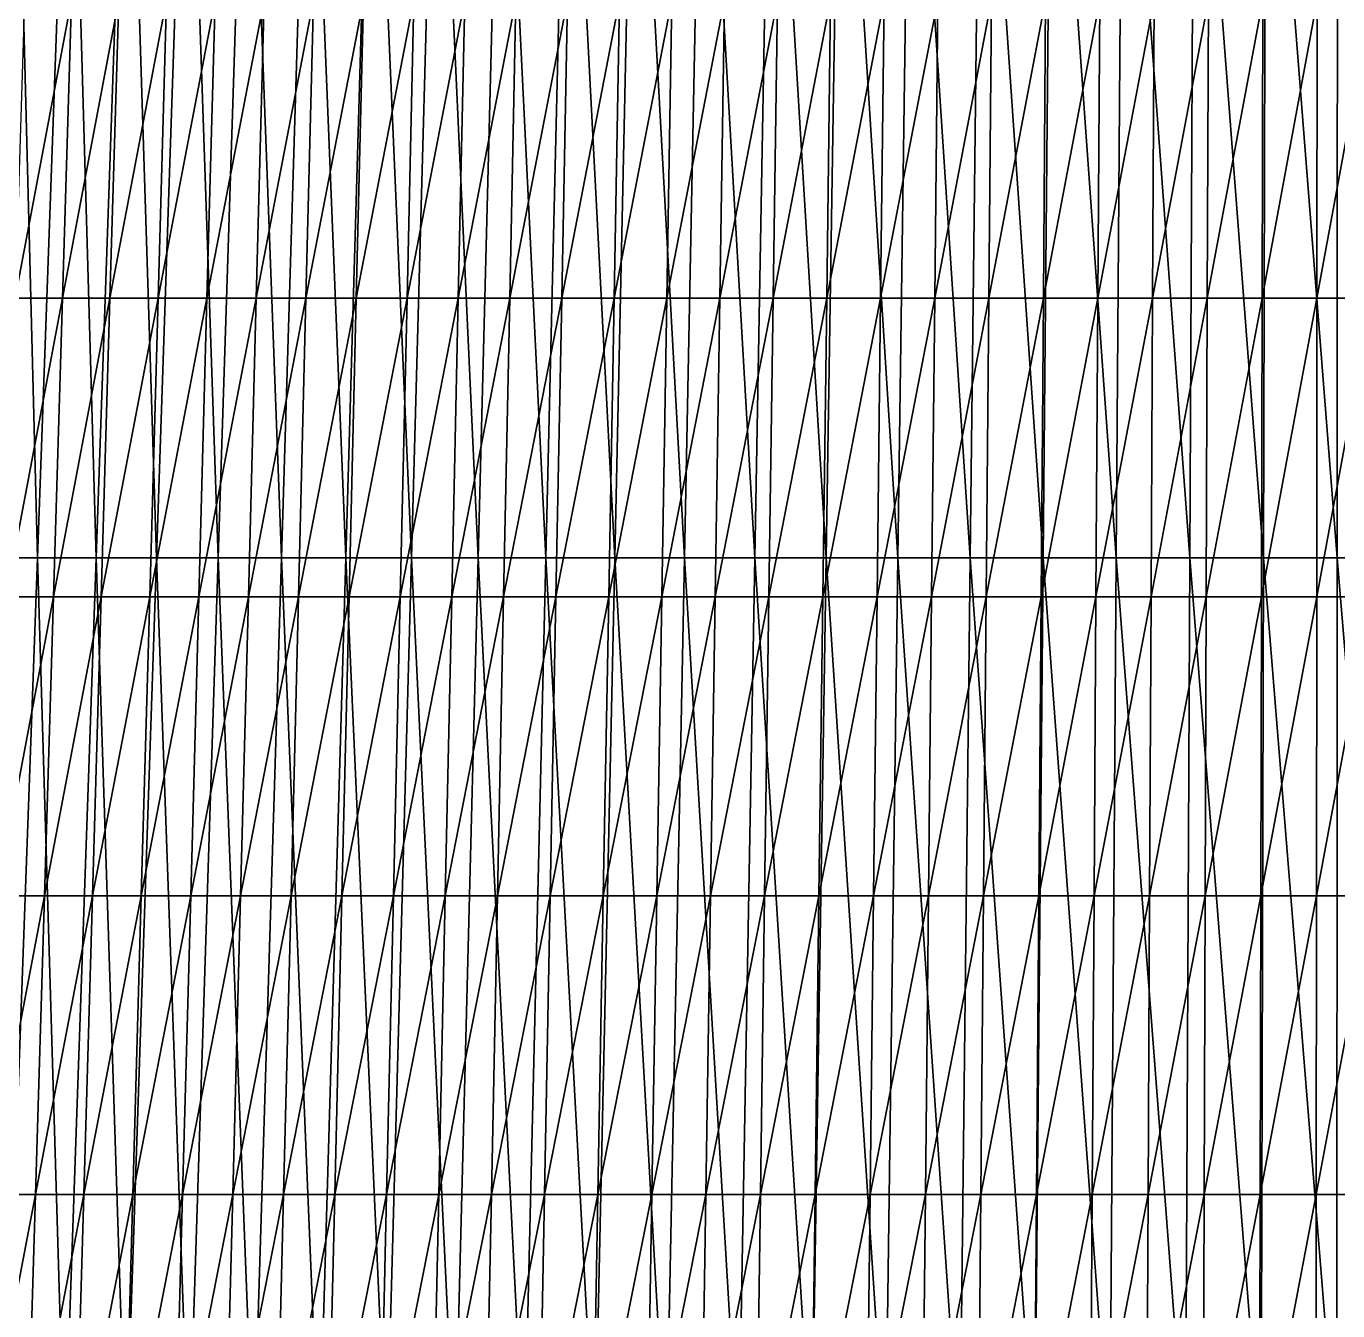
# Model space of a CAD drawing. Extents: x -53 to 3.8, y 0 to 88.2.
# Drawn here: x -37.31 to -24.65, y 19.07 to 31.48 of the extents above; entities that cross this region are included whole.
import ezdxf

# ---------------------------------------------------------------- set-up
doc = ezdxf.new("R2010")
doc.units = 0

msp = doc.modelspace()

# ---------------------------------------------------------------- linework, layer by layer
for points in [[(-37.4287, 35.1245, 22.2364), (-37.2033, 26.3434, 24.2003), (-37.7559, 26.3434, 23.753)], [(-36.8857, 35.1245, 22.6636), (-37.2033, 26.3434, 24.2003), (-37.4287, 35.1245, 22.2364)], [(-36.8857, 35.1245, 22.6636), (-36.6353, 26.3434, 24.6283), (-37.2033, 26.3434, 24.2003)], [(-36.3284, 35.1245, 23.0722), (-36.6353, 26.3434, 24.6283), (-36.8857, 35.1245, 22.6636)], [(-36.3284, 35.1245, 23.0722), (-36.0528, 26.3434, 25.0364), (-36.6353, 26.3434, 24.6283)], [(-35.7574, 35.1245, 23.4617), (-36.0528, 26.3434, 25.0364), (-36.3284, 35.1245, 23.0722)], [(-36.0528, 26.3434, 25.0364), (-35.7574, 35.1245, 23.4617), (-35.4565, 26.3434, 25.4241)], [(-35.4565, 26.3434, 25.4241), (-35.7574, 35.1245, 23.4617), (-35.1735, 35.1245, 23.8317)], [(-35.4565, 26.3434, 25.4241), (-35.1735, 35.1245, 23.8317), (-34.847, 26.3434, 25.7911)], [(-34.847, 26.3434, 25.7911), (-35.1735, 35.1245, 23.8317), (-34.5773, 35.1245, 24.1817)], [(-34.5773, 35.1245, 24.1817), (-34.2252, 26.3434, 26.1368), (-34.847, 26.3434, 25.7911)], [(-33.9695, 35.1245, 24.5113), (-34.2252, 26.3434, 26.1368), (-34.5773, 35.1245, 24.1817)], [(-33.9695, 35.1245, 24.5113), (-33.5917, 26.3434, 26.4607), (-34.2252, 26.3434, 26.1368)], [(-33.3507, 35.1245, 24.8202), (-33.5917, 26.3434, 26.4607), (-33.9695, 35.1245, 24.5113)], [(-33.3507, 35.1245, 24.8202), (-32.9472, 26.3434, 26.7624), (-33.5917, 26.3434, 26.4607)], [(-32.7218, 35.1245, 25.1077), (-32.9472, 26.3434, 26.7624), (-33.3507, 35.1245, 24.8202)], [(-32.9472, 26.3434, 26.7624), (-32.7218, 35.1245, 25.1077), (-32.2925, 26.3434, 27.0415)], [(-32.2925, 26.3434, 27.0415), (-32.7218, 35.1245, 25.1077), (-32.0833, 35.1245, 25.3736)], [(-32.2925, 26.3434, 27.0415), (-32.0833, 35.1245, 25.3736), (-31.6284, 26.3434, 27.2973)], [(-31.6284, 26.3434, 27.2973), (-32.0833, 35.1245, 25.3736), (-31.4359, 35.1245, 25.6174)], [(-31.6284, 26.3434, 27.2973), (-31.4359, 35.1245, 25.6174), (-30.9555, 26.3434, 27.5297)], [(-30.9555, 26.3434, 27.5297), (-31.4359, 35.1245, 25.6174), (-30.7805, 35.1245, 25.8388)], [(-30.7805, 35.1245, 25.8388), (-30.2749, 26.3434, 27.7384), (-30.9555, 26.3434, 27.5297)], [(-30.1178, 35.1245, 26.0376), (-30.2749, 26.3434, 27.7384), (-30.7805, 35.1245, 25.8388)], [(-30.1178, 35.1245, 26.0376), (-29.5874, 26.3434, 27.9232), (-30.2749, 26.3434, 27.7384)], [(-29.4486, 35.1245, 26.2136), (-29.5874, 26.3434, 27.9232), (-30.1178, 35.1245, 26.0376)], [(-29.5874, 26.3434, 27.9232), (-29.4486, 35.1245, 26.2136), (-28.8938, 26.3434, 28.084)], [(-28.8938, 26.3434, 28.084), (-29.4486, 35.1245, 26.2136), (-28.7738, 35.1245, 26.3668)], [(-28.8938, 26.3434, 28.084), (-28.7738, 35.1245, 26.3668), (-28.1951, 26.3434, 28.2207)], [(-28.1951, 26.3434, 28.2207), (-28.7738, 35.1245, 26.3668), (-28.0941, 35.1245, 26.4969)], [(-28.1951, 26.3434, 28.2207), (-28.0941, 35.1245, 26.4969), (-27.492, 26.3434, 28.333)], [(-27.492, 26.3434, 28.333), (-28.0941, 35.1245, 26.4969), (-27.4104, 35.1245, 26.6038)], [(-27.4104, 35.1245, 26.6038), (-26.7854, 26.3434, 28.4208), (-27.492, 26.3434, 28.333)], [(-26.7234, 35.1245, 26.6873), (-26.7854, 26.3434, 28.4208), (-27.4104, 35.1245, 26.6038)], [(-26.7234, 35.1245, 26.6873), (-26.0761, 26.3434, 28.4839), (-26.7854, 26.3434, 28.4208)], [(-26.0339, 35.1245, 26.7474), (-26.0761, 26.3434, 28.4839), (-26.7234, 35.1245, 26.6873)], [(-26.0339, 35.1245, 26.7474), (-25.365, 26.3434, 28.5222), (-26.0761, 26.3434, 28.4839)], [(-25.3428, 35.1245, 26.7838), (-25.365, 26.3434, 28.5222), (-26.0339, 35.1245, 26.7474)], [(-25.365, 26.3434, 28.5222), (-25.3428, 35.1245, 26.7838), (-24.6531, 26.3434, 28.5354)], [(-24.6531, 26.3434, 28.5354), (-25.3428, 35.1245, 26.7838), (-24.6508, 35.1245, 26.7963)], [(-24.6531, 26.3434, 28.5354), (-24.6508, 35.1245, 26.7963), (-23.9412, 26.3434, 28.5236)], [(-23.9412, 26.3434, 28.5236), (-24.6508, 35.1245, 26.7963), (-23.9588, 35.1245, 26.785)], [(-37.416, 28.8515, 28.4164), (-36.875, 31.7367, 28.1599), (-37.3265, 31.7367, 27.891)], [(-36.9619, 28.8515, 28.6887), (-36.875, 31.7367, 28.1599), (-37.416, 28.8515, 28.4164)], [(-36.9619, 28.8515, 28.6887), (-36.4179, 31.7367, 28.4192), (-36.875, 31.7367, 28.1599)], [(-36.5021, 28.8515, 28.9512), (-36.4179, 31.7367, 28.4192), (-36.9619, 28.8515, 28.6887)], [(-35.9553, 31.7367, 28.6685), (-36.5021, 28.8515, 28.9512), (-36.0367, 28.8515, 29.2037)], [(-36.4179, 31.7367, 28.4192), (-36.5021, 28.8515, 28.9512), (-35.9553, 31.7367, 28.6685)], [(-35.4875, 31.7367, 28.908), (-36.0367, 28.8515, 29.2037), (-35.566, 28.8515, 29.4462)], [(-35.9553, 31.7367, 28.6685), (-36.0367, 28.8515, 29.2037), (-35.4875, 31.7367, 28.908)], [(-35.566, 28.8515, 29.4462), (-35.0146, 31.7367, 29.1373), (-35.4875, 31.7367, 28.908)], [(-35.0901, 28.8515, 29.6785), (-35.0146, 31.7367, 29.1373), (-35.566, 28.8515, 29.4462)], [(-35.0901, 28.8515, 29.6785), (-34.537, 31.7367, 29.3566), (-35.0146, 31.7367, 29.1373)], [(-34.6093, 28.8515, 29.9005), (-34.537, 31.7367, 29.3566), (-35.0901, 28.8515, 29.6785)], [(-34.0547, 31.7367, 29.5655), (-34.6093, 28.8515, 29.9005), (-34.1239, 28.8515, 30.1121)], [(-34.537, 31.7367, 29.3566), (-34.6093, 28.8515, 29.9005), (-34.0547, 31.7367, 29.5655)], [(-33.568, 31.7367, 29.7641), (-34.1239, 28.8515, 30.1121), (-33.634, 28.8515, 30.3132)], [(-34.0547, 31.7367, 29.5655), (-34.1239, 28.8515, 30.1121), (-33.568, 31.7367, 29.7641)], [(-33.634, 28.8515, 30.3132), (-33.0772, 31.7367, 29.9522), (-33.568, 31.7367, 29.7641)], [(-33.1398, 28.8515, 30.5037), (-33.0772, 31.7367, 29.9522), (-33.634, 28.8515, 30.3132)], [(-33.1398, 28.8515, 30.5037), (-32.5824, 31.7367, 30.1296), (-33.0772, 31.7367, 29.9522)], [(-32.6417, 28.8515, 30.6835), (-32.5824, 31.7367, 30.1296), (-33.1398, 28.8515, 30.5037)], [(-32.084, 31.7367, 30.2964), (-32.6417, 28.8515, 30.6835), (-32.1397, 28.8515, 30.8524)], [(-32.5824, 31.7367, 30.1296), (-32.6417, 28.8515, 30.6835), (-32.084, 31.7367, 30.2964)], [(-31.582, 31.7367, 30.4523), (-32.1397, 28.8515, 30.8524), (-31.6342, 28.8515, 31.0103)], [(-32.084, 31.7367, 30.2964), (-32.1397, 28.8515, 30.8524), (-31.582, 31.7367, 30.4523)], [(-31.6342, 28.8515, 31.0103), (-31.0767, 31.7367, 30.5973), (-31.582, 31.7367, 30.4523)], [(-31.1253, 28.8515, 31.1572), (-31.0767, 31.7367, 30.5973), (-31.6342, 28.8515, 31.0103)], [(-31.1253, 28.8515, 31.1572), (-30.5683, 31.7367, 30.7312), (-31.0767, 31.7367, 30.5973)], [(-30.6133, 28.8515, 31.2929), (-30.5683, 31.7367, 30.7312), (-31.1253, 28.8515, 31.1572)], [(-30.0571, 31.7367, 30.854), (-30.6133, 28.8515, 31.2929), (-30.0984, 28.8515, 31.4173)], [(-30.5683, 31.7367, 30.7312), (-30.6133, 28.8515, 31.2929), (-30.0571, 31.7367, 30.854)], [(-29.5433, 31.7367, 30.9656), (-30.0984, 28.8515, 31.4173), (-29.5809, 28.8515, 31.5303)], [(-30.0571, 31.7367, 30.854), (-30.0984, 28.8515, 31.4173), (-29.5433, 31.7367, 30.9656)], [(-29.5809, 28.8515, 31.5303), (-29.0272, 31.7367, 31.066), (-29.5433, 31.7367, 30.9656)], [(-29.061, 28.8515, 31.632), (-29.0272, 31.7367, 31.066), (-29.5809, 28.8515, 31.5303)], [(-29.061, 28.8515, 31.632), (-28.5091, 31.7367, 31.1551), (-29.0272, 31.7367, 31.066)], [(-28.539, 28.8515, 31.7224), (-28.5091, 31.7367, 31.1551), (-29.061, 28.8515, 31.632)], [(-27.9891, 31.7367, 31.2331), (-28.539, 28.8515, 31.7224), (-28.0152, 28.8515, 31.8013)], [(-28.5091, 31.7367, 31.1551), (-28.539, 28.8515, 31.7224), (-27.9891, 31.7367, 31.2331)], [(-27.4676, 31.7367, 31.2998), (-28.0152, 28.8515, 31.8013), (-27.4898, 28.8515, 31.8689)], [(-27.9891, 31.7367, 31.2331), (-28.0152, 28.8515, 31.8013), (-27.4676, 31.7367, 31.2998)], [(-27.4898, 28.8515, 31.8689), (-26.9448, 31.7367, 31.3553), (-27.4676, 31.7367, 31.2998)], [(-26.963, 28.8515, 31.9252), (-26.9448, 31.7367, 31.3553), (-27.4898, 28.8515, 31.8689)], [(-26.963, 28.8515, 31.9252), (-26.4208, 31.7367, 31.3996), (-26.9448, 31.7367, 31.3553)], [(-26.4352, 28.8515, 31.97), (-26.4208, 31.7367, 31.3996), (-26.963, 28.8515, 31.9252)], [(-26.4352, 28.8515, 31.97), (-25.896, 31.7367, 31.4326), (-26.4208, 31.7367, 31.3996)], [(-25.9065, 28.8515, 32.0035), (-25.896, 31.7367, 31.4326), (-26.4352, 28.8515, 31.97)], [(-25.9065, 28.8515, 32.0035), (-25.3707, 31.7367, 31.4543), (-25.896, 31.7367, 31.4326)], [(-25.3771, 28.8515, 32.0255), (-25.3707, 31.7367, 31.4543), (-25.9065, 28.8515, 32.0035)], [(-25.3771, 28.8515, 32.0255), (-24.845, 31.7367, 31.4648), (-25.3707, 31.7367, 31.4543)], [(-24.8475, 28.8515, 32.0362), (-24.845, 31.7367, 31.4648), (-25.3771, 28.8515, 32.0255)], [(-24.8475, 28.8515, 32.0362), (-24.3192, 31.7367, 31.464), (-24.845, 31.7367, 31.4648)], [(-24.3177, 28.8515, 32.0354), (-24.3192, 31.7367, 31.464), (-24.8475, 28.8515, 32.0362)], [(-37.5055, 25.9664, 28.9419), (-36.9619, 28.8515, 28.6887), (-37.416, 28.8515, 28.4164)], [(-37.0488, 25.9664, 29.2175), (-36.9619, 28.8515, 28.6887), (-37.5055, 25.9664, 28.9419)], [(-37.0488, 25.9664, 29.2175), (-36.5021, 28.8515, 28.9512), (-36.9619, 28.8515, 28.6887)], [(-36.5863, 25.9664, 29.4832), (-36.5021, 28.8515, 28.9512), (-37.0488, 25.9664, 29.2175)], [(-36.0367, 28.8515, 29.2037), (-36.5863, 25.9664, 29.4832), (-36.1181, 25.9664, 29.7389)], [(-36.5021, 28.8515, 28.9512), (-36.5863, 25.9664, 29.4832), (-36.0367, 28.8515, 29.2037)], [(-35.566, 28.8515, 29.4462), (-36.1181, 25.9664, 29.7389), (-35.6444, 25.9664, 29.9844)], [(-36.0367, 28.8515, 29.2037), (-36.1181, 25.9664, 29.7389), (-35.566, 28.8515, 29.4462)], [(-35.6444, 25.9664, 29.9844), (-35.0901, 28.8515, 29.6785), (-35.566, 28.8515, 29.4462)], [(-35.1655, 25.9664, 30.2196), (-35.0901, 28.8515, 29.6785), (-35.6444, 25.9664, 29.9844)], [(-35.1655, 25.9664, 30.2196), (-34.6093, 28.8515, 29.9005), (-35.0901, 28.8515, 29.6785)], [(-34.6817, 25.9664, 30.4444), (-34.6093, 28.8515, 29.9005), (-35.1655, 25.9664, 30.2196)], [(-34.1239, 28.8515, 30.1121), (-34.6817, 25.9664, 30.4444), (-34.1931, 25.9664, 30.6587)], [(-34.6093, 28.8515, 29.9005), (-34.6817, 25.9664, 30.4444), (-34.1239, 28.8515, 30.1121)], [(-33.634, 28.8515, 30.3132), (-34.1931, 25.9664, 30.6587), (-33.6999, 25.9664, 30.8624)], [(-34.1239, 28.8515, 30.1121), (-34.1931, 25.9664, 30.6587), (-33.634, 28.8515, 30.3132)], [(-33.6999, 25.9664, 30.8624), (-33.1398, 28.8515, 30.5037), (-33.634, 28.8515, 30.3132)], [(-33.2024, 25.9664, 31.0553), (-33.1398, 28.8515, 30.5037), (-33.6999, 25.9664, 30.8624)], [(-33.2024, 25.9664, 31.0553), (-32.6417, 28.8515, 30.6835), (-33.1398, 28.8515, 30.5037)], [(-32.7009, 25.9664, 31.2374), (-32.6417, 28.8515, 30.6835), (-33.2024, 25.9664, 31.0553)], [(-32.1397, 28.8515, 30.8524), (-32.7009, 25.9664, 31.2374), (-32.1955, 25.9664, 31.4084)], [(-32.6417, 28.8515, 30.6835), (-32.7009, 25.9664, 31.2374), (-32.1397, 28.8515, 30.8524)], [(-31.6342, 28.8515, 31.0103), (-32.1955, 25.9664, 31.4084), (-31.6864, 25.9664, 31.5684)], [(-32.1397, 28.8515, 30.8524), (-32.1955, 25.9664, 31.4084), (-31.6342, 28.8515, 31.0103)], [(-31.6864, 25.9664, 31.5684), (-31.1253, 28.8515, 31.1572), (-31.6342, 28.8515, 31.0103)], [(-31.1739, 25.9664, 31.7171), (-31.1253, 28.8515, 31.1572), (-31.6864, 25.9664, 31.5684)], [(-31.1739, 25.9664, 31.7171), (-30.6133, 28.8515, 31.2929), (-31.1253, 28.8515, 31.1572)], [(-30.6583, 25.9664, 31.8546), (-30.6133, 28.8515, 31.2929), (-31.1739, 25.9664, 31.7171)], [(-30.0984, 28.8515, 31.4173), (-30.6583, 25.9664, 31.8546), (-30.1397, 25.9664, 31.9806)], [(-30.6133, 28.8515, 31.2929), (-30.6583, 25.9664, 31.8546), (-30.0984, 28.8515, 31.4173)], [(-29.5809, 28.8515, 31.5303), (-30.1397, 25.9664, 31.9806), (-29.6184, 25.9664, 32.0951)], [(-30.0984, 28.8515, 31.4173), (-30.1397, 25.9664, 31.9806), (-29.5809, 28.8515, 31.5303)], [(-29.6184, 25.9664, 32.0951), (-29.061, 28.8515, 31.632), (-29.5809, 28.8515, 31.5303)], [(-29.0948, 25.9664, 32.1981), (-29.061, 28.8515, 31.632), (-29.6184, 25.9664, 32.0951)], [(-29.0948, 25.9664, 32.1981), (-28.539, 28.8515, 31.7224), (-29.061, 28.8515, 31.632)], [(-28.569, 25.9664, 32.2896), (-28.539, 28.8515, 31.7224), (-29.0948, 25.9664, 32.1981)], [(-28.0152, 28.8515, 31.8013), (-28.569, 25.9664, 32.2896), (-28.0413, 25.9664, 32.3696)], [(-28.539, 28.8515, 31.7224), (-28.569, 25.9664, 32.2896), (-28.0152, 28.8515, 31.8013)], [(-27.4898, 28.8515, 31.8689), (-28.0413, 25.9664, 32.3696), (-27.512, 25.9664, 32.4381)], [(-28.0152, 28.8515, 31.8013), (-28.0413, 25.9664, 32.3696), (-27.4898, 28.8515, 31.8689)], [(-27.512, 25.9664, 32.4381), (-26.963, 28.8515, 31.9252), (-27.4898, 28.8515, 31.8689)], [(-26.9813, 25.9664, 32.495), (-26.963, 28.8515, 31.9252), (-27.512, 25.9664, 32.4381)], [(-26.9813, 25.9664, 32.495), (-26.4352, 28.8515, 31.97), (-26.963, 28.8515, 31.9252)], [(-26.4495, 25.9664, 32.5405), (-26.4352, 28.8515, 31.97), (-26.9813, 25.9664, 32.495)], [(-26.4495, 25.9664, 32.5405), (-25.9065, 28.8515, 32.0035), (-26.4352, 28.8515, 31.97)], [(-25.9169, 25.9664, 32.5744), (-25.9065, 28.8515, 32.0035), (-26.4495, 25.9664, 32.5405)], [(-25.9169, 25.9664, 32.5744), (-25.3771, 28.8515, 32.0255), (-25.9065, 28.8515, 32.0035)], [(-25.3836, 25.9664, 32.5967), (-25.3771, 28.8515, 32.0255), (-25.9169, 25.9664, 32.5744)], [(-25.3836, 25.9664, 32.5967), (-24.8475, 28.8515, 32.0362), (-25.3771, 28.8515, 32.0255)], [(-24.85, 25.9664, 32.6075), (-24.8475, 28.8515, 32.0362), (-25.3836, 25.9664, 32.5967)], [(-24.85, 25.9664, 32.6075), (-24.3177, 28.8515, 32.0354), (-24.8475, 28.8515, 32.0362)], [(-24.3162, 25.9664, 32.6067), (-24.3177, 28.8515, 32.0354), (-24.85, 25.9664, 32.6075)], [(-37.2033, 26.3434, 24.2003), (-37.5208, 17.5623, 25.737), (-37.7559, 26.3434, 23.753)], [(-37.2033, 26.3434, 24.2003), (-36.9423, 17.5623, 26.1844), (-37.5208, 17.5623, 25.737)], [(-36.6353, 26.3434, 24.6283), (-36.9423, 17.5623, 26.1844), (-37.2033, 26.3434, 24.2003)], [(-36.6353, 26.3434, 24.6283), (-36.3483, 17.5623, 26.6111), (-36.9423, 17.5623, 26.1844)], [(-36.0528, 26.3434, 25.0364), (-36.3483, 17.5623, 26.6111), (-36.6353, 26.3434, 24.6283)], [(-36.3483, 17.5623, 26.6111), (-36.0528, 26.3434, 25.0364), (-35.7395, 17.5623, 27.0166)], [(-35.7395, 17.5623, 27.0166), (-36.0528, 26.3434, 25.0364), (-35.4565, 26.3434, 25.4241)], [(-35.7395, 17.5623, 27.0166), (-35.4565, 26.3434, 25.4241), (-35.1168, 17.5623, 27.4005)], [(-35.1168, 17.5623, 27.4005), (-35.4565, 26.3434, 25.4241), (-34.847, 26.3434, 25.7911)], [(-34.847, 26.3434, 25.7911), (-34.4809, 17.5623, 27.7623), (-35.1168, 17.5623, 27.4005)], [(-34.2252, 26.3434, 26.1368), (-34.4809, 17.5623, 27.7623), (-34.847, 26.3434, 25.7911)], [(-34.2252, 26.3434, 26.1368), (-33.8326, 17.5623, 28.1013), (-34.4809, 17.5623, 27.7623)], [(-33.5917, 26.3434, 26.4607), (-33.8326, 17.5623, 28.1013), (-34.2252, 26.3434, 26.1368)], [(-33.5917, 26.3434, 26.4607), (-33.1726, 17.5623, 28.4171), (-33.8326, 17.5623, 28.1013)], [(-32.9472, 26.3434, 26.7624), (-33.1726, 17.5623, 28.4171), (-33.5917, 26.3434, 26.4607)], [(-33.1726, 17.5623, 28.4171), (-32.9472, 26.3434, 26.7624), (-32.5017, 17.5623, 28.7093)], [(-32.5017, 17.5623, 28.7093), (-32.9472, 26.3434, 26.7624), (-32.2925, 26.3434, 27.0415)], [(-32.5017, 17.5623, 28.7093), (-32.2925, 26.3434, 27.0415), (-31.8208, 17.5623, 28.9772)], [(-31.8208, 17.5623, 28.9772), (-32.2925, 26.3434, 27.0415), (-31.6284, 26.3434, 27.2973)], [(-31.8208, 17.5623, 28.9772), (-31.6284, 26.3434, 27.2973), (-31.1305, 17.5623, 29.2206)], [(-31.1305, 17.5623, 29.2206), (-31.6284, 26.3434, 27.2973), (-30.9555, 26.3434, 27.5297)], [(-30.9555, 26.3434, 27.5297), (-30.432, 17.5623, 29.4392), (-31.1305, 17.5623, 29.2206)], [(-30.2749, 26.3434, 27.7384), (-30.432, 17.5623, 29.4392), (-30.9555, 26.3434, 27.5297)], [(-30.2749, 26.3434, 27.7384), (-29.7262, 17.5623, 29.6328), (-30.432, 17.5623, 29.4392)], [(-29.5874, 26.3434, 27.9232), (-29.7262, 17.5623, 29.6328), (-30.2749, 26.3434, 27.7384)], [(-29.7262, 17.5623, 29.6328), (-29.5874, 26.3434, 27.9232), (-29.0139, 17.5623, 29.8013)], [(-29.0139, 17.5623, 29.8013), (-29.5874, 26.3434, 27.9232), (-28.8938, 26.3434, 28.084)], [(-29.0139, 17.5623, 29.8013), (-28.8938, 26.3434, 28.084), (-28.296, 17.5623, 29.9446)], [(-28.296, 17.5623, 29.9446), (-28.8938, 26.3434, 28.084), (-28.1951, 26.3434, 28.2207)], [(-28.296, 17.5623, 29.9446), (-28.1951, 26.3434, 28.2207), (-27.5735, 17.5623, 30.0623)], [(-27.5735, 17.5623, 30.0623), (-28.1951, 26.3434, 28.2207), (-27.492, 26.3434, 28.333)], [(-27.492, 26.3434, 28.333), (-26.8473, 17.5623, 30.1543), (-27.5735, 17.5623, 30.0623)], [(-26.7854, 26.3434, 28.4208), (-26.8473, 17.5623, 30.1543), (-27.492, 26.3434, 28.333)], [(-26.7854, 26.3434, 28.4208), (-26.1183, 17.5623, 30.2205), (-26.8473, 17.5623, 30.1543)], [(-26.0761, 26.3434, 28.4839), (-26.1183, 17.5623, 30.2205), (-26.7854, 26.3434, 28.4208)], [(-26.0761, 26.3434, 28.4839), (-25.3873, 17.5623, 30.2606), (-26.1183, 17.5623, 30.2205)], [(-25.365, 26.3434, 28.5222), (-25.3873, 17.5623, 30.2606), (-26.0761, 26.3434, 28.4839)], [(-25.3873, 17.5623, 30.2606), (-25.365, 26.3434, 28.5222), (-24.6554, 17.5623, 30.2745)], [(-24.6554, 17.5623, 30.2745), (-25.365, 26.3434, 28.5222), (-24.6531, 26.3434, 28.5354)], [(-24.6554, 17.5623, 30.2745), (-24.6531, 26.3434, 28.5354), (-23.9235, 17.5623, 30.2622)], [(-23.9235, 17.5623, 30.2622), (-24.6531, 26.3434, 28.5354), (-23.9412, 26.3434, 28.5236)], [(-37.595, 23.0812, 29.4673), (-37.0488, 25.9664, 29.2175), (-37.5055, 25.9664, 28.9419)], [(-37.1357, 23.0812, 29.7463), (-37.0488, 25.9664, 29.2175), (-37.595, 23.0812, 29.4673)], [(-37.1357, 23.0812, 29.7463), (-36.5863, 25.9664, 29.4832), (-37.0488, 25.9664, 29.2175)], [(-36.6704, 23.0812, 30.0153), (-36.5863, 25.9664, 29.4832), (-37.1357, 23.0812, 29.7463)], [(-36.1181, 25.9664, 29.7389), (-36.6704, 23.0812, 30.0153), (-36.1994, 23.0812, 30.2741)], [(-36.5863, 25.9664, 29.4832), (-36.6704, 23.0812, 30.0153), (-36.1181, 25.9664, 29.7389)], [(-35.6444, 25.9664, 29.9844), (-36.1994, 23.0812, 30.2741), (-35.7229, 23.0812, 30.5226)], [(-36.1181, 25.9664, 29.7389), (-36.1994, 23.0812, 30.2741), (-35.6444, 25.9664, 29.9844)], [(-35.7229, 23.0812, 30.5226), (-35.1655, 25.9664, 30.2196), (-35.6444, 25.9664, 29.9844)], [(-35.241, 23.0812, 30.7608), (-35.1655, 25.9664, 30.2196), (-35.7229, 23.0812, 30.5226)], [(-35.241, 23.0812, 30.7608), (-34.6817, 25.9664, 30.4444), (-35.1655, 25.9664, 30.2196)], [(-34.754, 23.0812, 30.9884), (-34.6817, 25.9664, 30.4444), (-35.241, 23.0812, 30.7608)], [(-34.1931, 25.9664, 30.6587), (-34.754, 23.0812, 30.9884), (-34.2623, 23.0812, 31.2054)], [(-34.6817, 25.9664, 30.4444), (-34.754, 23.0812, 30.9884), (-34.1931, 25.9664, 30.6587)], [(-33.6999, 25.9664, 30.8624), (-34.2623, 23.0812, 31.2054), (-33.7659, 23.0812, 31.4116)], [(-34.1931, 25.9664, 30.6587), (-34.2623, 23.0812, 31.2054), (-33.6999, 25.9664, 30.8624)], [(-33.7659, 23.0812, 31.4116), (-33.2024, 25.9664, 31.0553), (-33.6999, 25.9664, 30.8624)], [(-33.2651, 23.0812, 31.6069), (-33.2024, 25.9664, 31.0553), (-33.7659, 23.0812, 31.4116)], [(-33.2651, 23.0812, 31.6069), (-32.7009, 25.9664, 31.2374), (-33.2024, 25.9664, 31.0553)], [(-32.7601, 23.0812, 31.7912), (-32.7009, 25.9664, 31.2374), (-33.2651, 23.0812, 31.6069)], [(-32.1955, 25.9664, 31.4084), (-32.7601, 23.0812, 31.7912), (-32.2512, 23.0812, 31.9645)], [(-32.7009, 25.9664, 31.2374), (-32.7601, 23.0812, 31.7912), (-32.1955, 25.9664, 31.4084)], [(-31.6864, 25.9664, 31.5684), (-32.2512, 23.0812, 31.9645), (-31.7386, 23.0812, 32.1264)], [(-32.1955, 25.9664, 31.4084), (-32.2512, 23.0812, 31.9645), (-31.6864, 25.9664, 31.5684)], [(-31.7386, 23.0812, 32.1264), (-31.1739, 25.9664, 31.7171), (-31.6864, 25.9664, 31.5684)], [(-31.2226, 23.0812, 32.2771), (-31.1739, 25.9664, 31.7171), (-31.7386, 23.0812, 32.1264)], [(-31.2226, 23.0812, 32.2771), (-30.6583, 25.9664, 31.8546), (-31.1739, 25.9664, 31.7171)], [(-30.7033, 23.0812, 32.4163), (-30.6583, 25.9664, 31.8546), (-31.2226, 23.0812, 32.2771)], [(-30.1397, 25.9664, 31.9806), (-30.7033, 23.0812, 32.4163), (-30.181, 23.0812, 32.5438)], [(-30.6583, 25.9664, 31.8546), (-30.7033, 23.0812, 32.4163), (-30.1397, 25.9664, 31.9806)], [(-29.6184, 25.9664, 32.0951), (-30.181, 23.0812, 32.5438), (-29.656, 23.0812, 32.6598)], [(-30.1397, 25.9664, 31.9806), (-30.181, 23.0812, 32.5438), (-29.6184, 25.9664, 32.0951)], [(-29.656, 23.0812, 32.6598), (-29.0948, 25.9664, 32.1981), (-29.6184, 25.9664, 32.0951)], [(-29.1286, 23.0812, 32.7641), (-29.0948, 25.9664, 32.1981), (-29.656, 23.0812, 32.6598)], [(-29.1286, 23.0812, 32.7641), (-28.569, 25.9664, 32.2896), (-29.0948, 25.9664, 32.1981)], [(-28.5989, 23.0812, 32.8568), (-28.569, 25.9664, 32.2896), (-29.1286, 23.0812, 32.7641)], [(-28.0413, 25.9664, 32.3696), (-28.5989, 23.0812, 32.8568), (-28.0674, 23.0812, 32.9378)], [(-28.569, 25.9664, 32.2896), (-28.5989, 23.0812, 32.8568), (-28.0413, 25.9664, 32.3696)], [(-27.512, 25.9664, 32.4381), (-28.0674, 23.0812, 32.9378), (-27.5342, 23.0812, 33.0072)], [(-28.0413, 25.9664, 32.3696), (-28.0674, 23.0812, 32.9378), (-27.512, 25.9664, 32.4381)], [(-27.5342, 23.0812, 33.0072), (-26.9813, 25.9664, 32.495), (-27.512, 25.9664, 32.4381)], [(-26.9996, 23.0812, 33.0649), (-26.9813, 25.9664, 32.495), (-27.5342, 23.0812, 33.0072)], [(-26.9996, 23.0812, 33.0649), (-26.4495, 25.9664, 32.5405), (-26.9813, 25.9664, 32.495)], [(-26.4639, 23.0812, 33.1109), (-26.4495, 25.9664, 32.5405), (-26.9996, 23.0812, 33.0649)], [(-26.4639, 23.0812, 33.1109), (-25.9169, 25.9664, 32.5744), (-26.4495, 25.9664, 32.5405)], [(-25.9273, 23.0812, 33.1453), (-25.9169, 25.9664, 32.5744), (-26.4639, 23.0812, 33.1109)], [(-25.9273, 23.0812, 33.1453), (-25.3836, 25.9664, 32.5967), (-25.9169, 25.9664, 32.5744)], [(-25.39, 23.0812, 33.1679), (-25.3836, 25.9664, 32.5967), (-25.9273, 23.0812, 33.1453)], [(-25.39, 23.0812, 33.1679), (-24.85, 25.9664, 32.6075), (-25.3836, 25.9664, 32.5967)], [(-24.8524, 23.0812, 33.1789), (-24.85, 25.9664, 32.6075), (-25.39, 23.0812, 33.1679)], [(-24.8524, 23.0812, 33.1789), (-24.3162, 25.9664, 32.6067), (-24.85, 25.9664, 32.6075)], [(-24.3147, 23.0812, 33.1781), (-24.3162, 25.9664, 32.6067), (-24.8524, 23.0812, 33.1789)], [(-37.6845, 20.1961, 29.9927), (-37.1357, 23.0812, 29.7463), (-37.595, 23.0812, 29.4673)], [(-37.2226, 20.1961, 30.2751), (-37.1357, 23.0812, 29.7463), (-37.6845, 20.1961, 29.9927)], [(-37.2226, 20.1961, 30.2751), (-36.6704, 23.0812, 30.0153), (-37.1357, 23.0812, 29.7463)], [(-36.7546, 20.1961, 30.5473), (-36.6704, 23.0812, 30.0153), (-37.2226, 20.1961, 30.2751)], [(-36.1994, 23.0812, 30.2741), (-36.7546, 20.1961, 30.5473), (-36.2808, 20.1961, 30.8093)], [(-36.6704, 23.0812, 30.0153), (-36.7546, 20.1961, 30.5473), (-36.1994, 23.0812, 30.2741)], [(-35.7229, 23.0812, 30.5226), (-36.2808, 20.1961, 30.8093), (-35.8013, 20.1961, 31.0609)], [(-36.1994, 23.0812, 30.2741), (-36.2808, 20.1961, 30.8093), (-35.7229, 23.0812, 30.5226)], [(-35.8013, 20.1961, 31.0609), (-35.241, 23.0812, 30.7608), (-35.7229, 23.0812, 30.5226)], [(-35.3164, 20.1961, 31.3019), (-35.241, 23.0812, 30.7608), (-35.8013, 20.1961, 31.0609)], [(-35.3164, 20.1961, 31.3019), (-34.754, 23.0812, 30.9884), (-35.241, 23.0812, 30.7608)], [(-34.8264, 20.1961, 31.5323), (-34.754, 23.0812, 30.9884), (-35.3164, 20.1961, 31.3019)], [(-34.2623, 23.0812, 31.2054), (-34.8264, 20.1961, 31.5323), (-34.3314, 20.1961, 31.752)], [(-34.754, 23.0812, 30.9884), (-34.8264, 20.1961, 31.5323), (-34.2623, 23.0812, 31.2054)], [(-33.7659, 23.0812, 31.4116), (-34.3314, 20.1961, 31.752), (-33.8318, 20.1961, 31.9607)], [(-34.2623, 23.0812, 31.2054), (-34.3314, 20.1961, 31.752), (-33.7659, 23.0812, 31.4116)], [(-33.8318, 20.1961, 31.9607), (-33.2651, 23.0812, 31.6069), (-33.7659, 23.0812, 31.4116)], [(-33.3277, 20.1961, 32.1585), (-33.2651, 23.0812, 31.6069), (-33.8318, 20.1961, 31.9607)], [(-33.3277, 20.1961, 32.1585), (-32.7601, 23.0812, 31.7912), (-33.2651, 23.0812, 31.6069)], [(-32.8193, 20.1961, 32.3451), (-32.7601, 23.0812, 31.7912), (-33.3277, 20.1961, 32.1585)], [(-32.2512, 23.0812, 31.9645), (-32.8193, 20.1961, 32.3451), (-32.307, 20.1961, 32.5205)], [(-32.7601, 23.0812, 31.7912), (-32.8193, 20.1961, 32.3451), (-32.2512, 23.0812, 31.9645)], [(-31.7386, 23.0812, 32.1264), (-32.307, 20.1961, 32.5205), (-31.7909, 20.1961, 32.6845)], [(-32.2512, 23.0812, 31.9645), (-32.307, 20.1961, 32.5205), (-31.7386, 23.0812, 32.1264)], [(-31.7909, 20.1961, 32.6845), (-31.2226, 23.0812, 32.2771), (-31.7386, 23.0812, 32.1264)], [(-31.2712, 20.1961, 32.837), (-31.2226, 23.0812, 32.2771), (-31.7909, 20.1961, 32.6845)], [(-31.2712, 20.1961, 32.837), (-30.7033, 23.0812, 32.4163), (-31.2226, 23.0812, 32.2771)], [(-30.7483, 20.1961, 32.9779), (-30.7033, 23.0812, 32.4163), (-31.2712, 20.1961, 32.837)], [(-30.181, 23.0812, 32.5438), (-30.7483, 20.1961, 32.9779), (-30.2223, 20.1961, 33.1071)], [(-30.7033, 23.0812, 32.4163), (-30.7483, 20.1961, 32.9779), (-30.181, 23.0812, 32.5438)], [(-29.656, 23.0812, 32.6598), (-30.2223, 20.1961, 33.1071), (-29.6935, 20.1961, 33.2245)], [(-30.181, 23.0812, 32.5438), (-30.2223, 20.1961, 33.1071), (-29.656, 23.0812, 32.6598)], [(-29.6935, 20.1961, 33.2245), (-29.1286, 23.0812, 32.7641), (-29.656, 23.0812, 32.6598)], [(-29.1623, 20.1961, 33.3302), (-29.1286, 23.0812, 32.7641), (-29.6935, 20.1961, 33.2245)], [(-29.1623, 20.1961, 33.3302), (-28.5989, 23.0812, 32.8568), (-29.1286, 23.0812, 32.7641)], [(-28.6289, 20.1961, 33.424), (-28.5989, 23.0812, 32.8568), (-29.1623, 20.1961, 33.3302)], [(-28.0674, 23.0812, 32.9378), (-28.6289, 20.1961, 33.424), (-28.0935, 20.1961, 33.5061)], [(-28.5989, 23.0812, 32.8568), (-28.6289, 20.1961, 33.424), (-28.0674, 23.0812, 32.9378)], [(-27.5342, 23.0812, 33.0072), (-28.0935, 20.1961, 33.5061), (-27.5564, 20.1961, 33.5763)], [(-28.0674, 23.0812, 32.9378), (-28.0935, 20.1961, 33.5061), (-27.5342, 23.0812, 33.0072)], [(-27.5564, 20.1961, 33.5763), (-26.9996, 23.0812, 33.0649), (-27.5342, 23.0812, 33.0072)], [(-27.0179, 20.1961, 33.6348), (-26.9996, 23.0812, 33.0649), (-27.5564, 20.1961, 33.5763)], [(-27.0179, 20.1961, 33.6348), (-26.4639, 23.0812, 33.1109), (-26.9996, 23.0812, 33.0649)], [(-26.4783, 20.1961, 33.6814), (-26.4639, 23.0812, 33.1109), (-27.0179, 20.1961, 33.6348)], [(-26.4783, 20.1961, 33.6814), (-25.9273, 23.0812, 33.1453), (-26.4639, 23.0812, 33.1109)], [(-25.9377, 20.1961, 33.7162), (-25.9273, 23.0812, 33.1453), (-26.4783, 20.1961, 33.6814)], [(-25.9377, 20.1961, 33.7162), (-25.39, 23.0812, 33.1679), (-25.9273, 23.0812, 33.1453)], [(-25.3965, 20.1961, 33.7391), (-25.39, 23.0812, 33.1679), (-25.9377, 20.1961, 33.7162)], [(-25.3965, 20.1961, 33.7391), (-24.8524, 23.0812, 33.1789), (-25.39, 23.0812, 33.1679)], [(-24.8549, 20.1961, 33.7502), (-24.8524, 23.0812, 33.1789), (-25.3965, 20.1961, 33.7391)], [(-24.8549, 20.1961, 33.7502), (-24.3147, 23.0812, 33.1781), (-24.8524, 23.0812, 33.1789)], [(-24.3133, 20.1961, 33.7495), (-24.3147, 23.0812, 33.1781), (-24.8549, 20.1961, 33.7502)], [(-37.774, 17.3109, 30.5181), (-37.2226, 20.1961, 30.2751), (-37.6845, 20.1961, 29.9927)], [(-37.3095, 17.3109, 30.8039), (-37.2226, 20.1961, 30.2751), (-37.774, 17.3109, 30.5181)], [(-37.3095, 17.3109, 30.8039), (-36.7546, 20.1961, 30.5473), (-37.2226, 20.1961, 30.2751)], [(-36.8388, 17.3109, 31.0794), (-36.7546, 20.1961, 30.5473), (-37.3095, 17.3109, 30.8039)], [(-36.2808, 20.1961, 30.8093), (-36.8388, 17.3109, 31.0794), (-36.3621, 17.3109, 31.3445)], [(-36.7546, 20.1961, 30.5473), (-36.8388, 17.3109, 31.0794), (-36.2808, 20.1961, 30.8093)], [(-35.8013, 20.1961, 31.0609), (-36.3621, 17.3109, 31.3445), (-35.8797, 17.3109, 31.5991)], [(-36.2808, 20.1961, 30.8093), (-36.3621, 17.3109, 31.3445), (-35.8013, 20.1961, 31.0609)], [(-35.8797, 17.3109, 31.5991), (-35.3164, 20.1961, 31.3019), (-35.8013, 20.1961, 31.0609)], [(-35.3919, 17.3109, 31.8431), (-35.3164, 20.1961, 31.3019), (-35.8797, 17.3109, 31.5991)], [(-35.3919, 17.3109, 31.8431), (-34.8264, 20.1961, 31.5323), (-35.3164, 20.1961, 31.3019)], [(-34.8988, 17.3109, 32.0763), (-34.8264, 20.1961, 31.5323), (-35.3919, 17.3109, 31.8431)], [(-34.3314, 20.1961, 31.752), (-34.8988, 17.3109, 32.0763), (-34.4006, 17.3109, 32.2986)], [(-34.8264, 20.1961, 31.5323), (-34.8988, 17.3109, 32.0763), (-34.3314, 20.1961, 31.752)], [(-33.8318, 20.1961, 31.9607), (-34.4006, 17.3109, 32.2986), (-33.8977, 17.3109, 32.5099)], [(-34.3314, 20.1961, 31.752), (-34.4006, 17.3109, 32.2986), (-33.8318, 20.1961, 31.9607)], [(-33.8977, 17.3109, 32.5099), (-33.3277, 20.1961, 32.1585), (-33.8318, 20.1961, 31.9607)], [(-33.3903, 17.3109, 32.7101), (-33.3277, 20.1961, 32.1585), (-33.8977, 17.3109, 32.5099)], [(-33.3903, 17.3109, 32.7101), (-32.8193, 20.1961, 32.3451), (-33.3277, 20.1961, 32.1585)], [(-32.8785, 17.3109, 32.899), (-32.8193, 20.1961, 32.3451), (-33.3903, 17.3109, 32.7101)], [(-32.307, 20.1961, 32.5205), (-32.8785, 17.3109, 32.899), (-32.3627, 17.3109, 33.0765)], [(-32.8193, 20.1961, 32.3451), (-32.8785, 17.3109, 32.899), (-32.307, 20.1961, 32.5205)], [(-31.7909, 20.1961, 32.6845), (-32.3627, 17.3109, 33.0765), (-31.8431, 17.3109, 33.2426)], [(-32.307, 20.1961, 32.5205), (-32.3627, 17.3109, 33.0765), (-31.7909, 20.1961, 32.6845)], [(-31.8431, 17.3109, 33.2426), (-31.2712, 20.1961, 32.837), (-31.7909, 20.1961, 32.6845)], [(-31.3199, 17.3109, 33.397), (-31.2712, 20.1961, 32.837), (-31.8431, 17.3109, 33.2426)], [(-31.3199, 17.3109, 33.397), (-30.7483, 20.1961, 32.9779), (-31.2712, 20.1961, 32.837)], [(-30.7933, 17.3109, 33.5396), (-30.7483, 20.1961, 32.9779), (-31.3199, 17.3109, 33.397)], [(-30.2223, 20.1961, 33.1071), (-30.7933, 17.3109, 33.5396), (-30.2636, 17.3109, 33.6704)], [(-30.7483, 20.1961, 32.9779), (-30.7933, 17.3109, 33.5396), (-30.2223, 20.1961, 33.1071)], [(-29.6935, 20.1961, 33.2245), (-30.2636, 17.3109, 33.6704), (-29.7311, 17.3109, 33.7893)], [(-30.2223, 20.1961, 33.1071), (-30.2636, 17.3109, 33.6704), (-29.6935, 20.1961, 33.2245)], [(-29.7311, 17.3109, 33.7893), (-29.1623, 20.1961, 33.3302), (-29.6935, 20.1961, 33.2245)], [(-29.1961, 17.3109, 33.8962), (-29.1623, 20.1961, 33.3302), (-29.7311, 17.3109, 33.7893)], [(-29.1961, 17.3109, 33.8962), (-28.6289, 20.1961, 33.424), (-29.1623, 20.1961, 33.3302)], [(-28.6588, 17.3109, 33.9912), (-28.6289, 20.1961, 33.424), (-29.1961, 17.3109, 33.8962)], [(-28.0935, 20.1961, 33.5061), (-28.6588, 17.3109, 33.9912), (-28.1196, 17.3109, 34.0743)], [(-28.6289, 20.1961, 33.424), (-28.6588, 17.3109, 33.9912), (-28.0935, 20.1961, 33.5061)], [(-27.5564, 20.1961, 33.5763), (-28.1196, 17.3109, 34.0743), (-27.5786, 17.3109, 34.1455)], [(-28.0935, 20.1961, 33.5061), (-28.1196, 17.3109, 34.0743), (-27.5564, 20.1961, 33.5763)], [(-27.5786, 17.3109, 34.1455), (-27.0179, 20.1961, 33.6348), (-27.5564, 20.1961, 33.5763)], [(-27.0362, 17.3109, 34.2046), (-27.0179, 20.1961, 33.6348), (-27.5786, 17.3109, 34.1455)], [(-27.0362, 17.3109, 34.2046), (-26.4783, 20.1961, 33.6814), (-27.0179, 20.1961, 33.6348)], [(-26.4926, 17.3109, 34.2518), (-26.4783, 20.1961, 33.6814), (-27.0362, 17.3109, 34.2046)], [(-26.4926, 17.3109, 34.2518), (-25.9377, 20.1961, 33.7162), (-26.4783, 20.1961, 33.6814)], [(-25.9481, 17.3109, 34.2871), (-25.9377, 20.1961, 33.7162), (-26.4926, 17.3109, 34.2518)], [(-25.9481, 17.3109, 34.2871), (-25.3965, 20.1961, 33.7391), (-25.9377, 20.1961, 33.7162)], [(-25.403, 17.3109, 34.3103), (-25.3965, 20.1961, 33.7391), (-25.9481, 17.3109, 34.2871)], [(-25.403, 17.3109, 34.3103), (-24.8549, 20.1961, 33.7502), (-25.3965, 20.1961, 33.7391)], [(-24.8574, 17.3109, 34.3216), (-24.8549, 20.1961, 33.7502), (-25.403, 17.3109, 34.3103)], [(-24.8574, 17.3109, 34.3216), (-24.3133, 20.1961, 33.7495), (-24.8549, 20.1961, 33.7502)], [(-24.3118, 17.3109, 34.3208), (-24.3133, 20.1961, 33.7495), (-24.8574, 17.3109, 34.3216)]]:
    msp.add_3dface(points)

doc.saveas('drawing.dxf')
